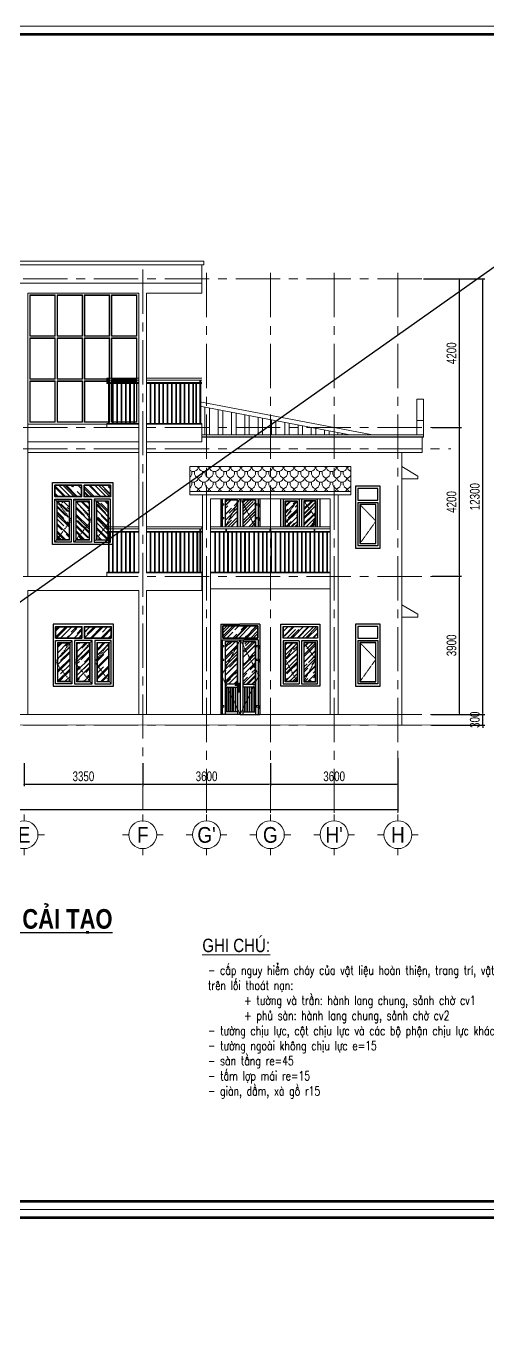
# Model space of a CAD drawing. Header units: millimetres. Extents: x -519517 to -431282, y -372679 to 113618.
# Drawn here: x -465636 to -452618, y -102944 to -65823 of the extents above; entities that cross this region are included whole.
import ezdxf
from ezdxf.enums import TextEntityAlignment as Align
from ezdxf.xclip import XClip

# ---------------------------------------------------------------- set-up
doc = ezdxf.new("R2010")
doc.units = ezdxf.units.MM
doc.header["$LTSCALE"] = 5
doc.header["$XCLIPFRAME"] = 0
for name, pattern in [('CENTER', [2, 1.25, -0.25, 0.25, -0.25]), ('CENTER2', [28.575, 19.05, -3.175, 3.175, -3.175]), ('DASHED2', [0.375, 0.25, -0.125]), ('HIDDEN', [0.375, 0.25, -0.125]), ('HO-01', [60, 10, -10, 0, -10, 10, -10, 0, -10])]:
    doc.linetypes.add(name, pattern=pattern)
doc.layers.get('0').update_dxf_attribs({"linetype": 'CENTER2'})
for name, color, linetype, lineweight in [('2', 2, 'Continuous', 20), ('21', 7, 'Continuous', 25), ('BICO-250-HATCH', 250, 'Continuous', 9), ('BICO-8-THAY2', 8, 'Continuous', 20), ('BICO-9-NÉT CỬA', 9, 'Continuous', 25), ('Bản lề cửa', 1, 'Continuous', 9), ('DIM', 156, 'Continuous', 13), ('HATCH', 250, 'Continuous', 9), ('hatch1 @ 1', 136, 'Continuous', 9), ('Khungten_LCDI', 7, 'Continuous', 25), ('KMG MANH', 8, 'Continuous', 13), ('LC Dim', 8, 'Continuous', 18), ('LC ISO', 153, 'Continuous', 13), ('LC Net manh', 9, 'Continuous', 5), ('LC Net thay', 7, 'Continuous', 25), ('LC Text1', 3, 'Continuous', 20), ('LC Text2', 7, 'Continuous', 25), ('manh1', 67, 'Continuous', 13), ('manh2', 155, 'Continuous', 9), ('NOITHAT', 125, 'Continuous', 13), ('thay1', 63, 'Continuous', 18), ('truc', 76, 'CENTER', 9), ('v-TEXT', 7, 'Continuous', 18), ('ĐT-250-HATCH', 250, 'Continuous', 9)]:
    doc.layers.add(name, color=color, linetype=linetype, lineweight=lineweight)
doc.layers.add('KCS_Plotter', color=11, linetype='Continuous', plot=False)
doc.layers.add('NTHAT', color=8, linetype='Continuous')
doc.layers.add('Vat lieu 2', color=48, linetype='Continuous')
doc.styles.add('HOATBIF', font='hoatbif.shx', dxfattribs={"width": 0.75})
doc.styles.add('Khungten', font='VHAVAN.TTF', dxfattribs={"width": 0.9, "height": 5000})
doc.styles.add('LC 1', font='VHAVANB.TTF')
doc.styles.add('LC 3', font='vnsimli.shx', dxfattribs={"width": 0.75})
doc.styles.add('LC3', font='VHARIALB.TTF', dxfattribs={"width": 0.8})
doc.styles.add('T2', font='VHARIAL.TTF', dxfattribs={"width": 0.8})
doc.styles.add('Title', font='VHBLACK.TTF')
doc.dimstyles.new('Copy of 1-110', dxfattribs={"dimscale": 110, "dimtxt": 2.5, "dimasz": 0.35, "dimexe": 0.5, "dimexo": 0, "dimgap": 0.8, "dimtad": 1, "dimdec": 0, "dimzin": 0, "dimdsep": 46, "dimtxsty": 'HOATBIF', "dimblk1": 'DOT', "dimblk2": 'DOT', "dimsah": 1, "dimcen": -1, "dimdle": 1, "dimclrd": 256, "dimclre": 256, "dimclrt": 4, "dimadec": 3, "dimazin": 2, "dimtfac": 0.333333, "dimtdec": 0, "dimtix": 1, "dimtmove": 2, "dimatfit": 3, "dimldrblk": 'DOT', "dimfxl": 1, "dimtvp": 0.833333, "dimtolj": 1, "dimtzin": 0, "dimarcsym": 0})

# ---------------------------------------------------------------- blocks, each defined once
blk = doc.blocks.new('lcdi fix')
at = {"layer": 'Defpoints', "lineweight": 0}
blk.add_lwpolyline([(-1200, -14850), (-1200, 14850), (40800, 14850), (40800, -14850)], close=True, dxfattribs=at)
at = {"layer": 'Khungten_LCDI', "color": 5, "lineweight": 60}
blk.add_lwpolyline([(0, -14650), (0, 14650), (40600, 14650), (40600, -14650)], close=True, dxfattribs=at)
at = {"color": 7, "style": 'Khungten', "width": 0.8}
for tag, p in [('REVISION', (39499, -10746)), ('NGAYHT', (39546, -11609))]:
    blk.add_attdef(tag, text='', height=200, dxfattribs=at).set_placement(p, align=Align.CENTER)
at = {"layer": 'LC Text1', "style": 'Title', "width": 3.882085}
for tag, p, p2 in [('TENBANVE1', (36913, -8886), (40339, -8886)), ('TENBANVE2', (36913, -9562), (40339, -9562))]:
    blk.add_attdef(tag, text='', height=250, dxfattribs=at).set_placement(p, p2, align=Align.FIT)
at = {"layer": 'LC Text1', "style": 'Title', "width": 0.7}
blk.add_attdef('SOBANVE', text='', height=250, dxfattribs=at).set_placement((39562, -13896), align=Align.CENTER)
blk = doc.blocks.new('TIEUDE1')
at = {"layer": 'LC Text2', "color": 7, "style": 'LC 1'}
blk.add_attdef('TIªU§Ò', text='', height=5, dxfattribs=at).set_placement((0, 0), align=Align.BOTTOM_CENTER)
blk.add_attdef('TL', text='', height=3, dxfattribs=at).set_placement((0, -2), align=Align.TOP_CENTER)
blk = doc.blocks.new('DOT')
at = {"color": 0, "linetype": 'ByBlock'}
blk.add_line((-0.5, 0), (-1, 0), dxfattribs=at)
at = {"color": 0, "linetype": 'ByBlock', "const_width": 0.5}
blk.add_lwpolyline([(-0.25, 0, 1), (0.25, 0, 1)], format="xyb", close=True, dxfattribs=at)
blk = doc.blocks.new('*D636')
at = {"layer": 'Defpoints', "color": 0, "transparency": 16777216}
for p in [(-465700, -86629), (-462350, -86629), (-462350, -87231)]:
    blk.add_point(p, dxfattribs=at)
at = {"layer": 'LC Dim', "lineweight": -2, "transparency": 16777216}
for p, q in [((-465700, -86629), (-465700, -87286)), ((-462350, -86629), (-462350, -87286)), ((-465662, -87231), (-462389, -87231))]:
    blk.add_line(p, q, dxfattribs=at)
at = {"layer": 'LC Dim', "lineweight": -2, "transparency": 16777216, "xscale": 38.5, "yscale": 38.5, "zscale": 38.5, "rotation": 180}
blk.add_blockref('DOT', (-465700, -87231), dxfattribs=at)
at = {"layer": 'LC Dim', "lineweight": -2, "transparency": 16777216, "xscale": 38.5, "yscale": 38.5, "zscale": 38.5}
blk.add_blockref('DOT', (-462350, -87231), dxfattribs=at)
at = {"layer": 'LC Dim', "color": 4, "transparency": 16777216, "insert": (-464025, -87006), "char_height": 275, "attachment_point": 5, "style": 'HOATBIF'}
blk.add_mtext('\\A1;3350', dxfattribs=at)
blk = doc.blocks.new('_Dot')
at = {"color": 0, "linetype": 'ByBlock', "lineweight": -2}
blk.add_line((-0.5, 0), (-1, 0), dxfattribs=at)
at = {"color": 0, "linetype": 'ByBlock', "const_width": 0.5}
blk.add_lwpolyline([(-0.25, 0, 1), (0.25, 0, 1)], format="xyb", close=True, dxfattribs=at)
blk = doc.blocks.new('*D637')
at = {"layer": 'Defpoints', "color": 0, "transparency": 16777216}
for p in [(-462350, -86629), (-458750, -86629), (-458750, -87231)]:
    blk.add_point(p, dxfattribs=at)
at = {"layer": 'LC Dim', "lineweight": -2, "transparency": 16777216}
for p, q in [((-462350, -86629), (-462350, -87286)), ((-458750, -86629), (-458750, -87286)), ((-462312, -87231), (-458789, -87231))]:
    blk.add_line(p, q, dxfattribs=at)
at = {"layer": 'LC Dim', "lineweight": -2, "transparency": 16777216, "xscale": 38.5, "yscale": 38.5, "zscale": 38.5, "rotation": 180}
blk.add_blockref('DOT', (-462350, -87231), dxfattribs=at)
at = {"layer": 'LC Dim', "lineweight": -2, "transparency": 16777216, "xscale": 38.5, "yscale": 38.5, "zscale": 38.5}
blk.add_blockref('DOT', (-458750, -87231), dxfattribs=at)
at = {"layer": 'LC Dim', "color": 4, "transparency": 16777216, "insert": (-460550, -87006), "char_height": 275, "attachment_point": 5, "style": 'HOATBIF'}
blk.add_mtext('\\A1;3600', dxfattribs=at)
blk = doc.blocks.new('*D638')
at = {"layer": 'Defpoints', "color": 0, "transparency": 16777216}
for p in [(-458750, -86629), (-455150, -86629), (-455150, -87231)]:
    blk.add_point(p, dxfattribs=at)
at = {"layer": 'LC Dim', "lineweight": -2, "transparency": 16777216}
for p, q in [((-458750, -86629), (-458750, -87286)), ((-455150, -86629), (-455150, -87286)), ((-458712, -87231), (-455189, -87231))]:
    blk.add_line(p, q, dxfattribs=at)
at = {"layer": 'LC Dim', "lineweight": -2, "transparency": 16777216, "xscale": 38.5, "yscale": 38.5, "zscale": 38.5, "rotation": 180}
blk.add_blockref('DOT', (-458750, -87231), dxfattribs=at)
at = {"layer": 'LC Dim', "lineweight": -2, "transparency": 16777216, "xscale": 38.5, "yscale": 38.5, "zscale": 38.5}
blk.add_blockref('DOT', (-455150, -87231), dxfattribs=at)
at = {"layer": 'LC Dim', "color": 4, "transparency": 16777216, "insert": (-456950, -87006), "char_height": 275, "attachment_point": 5, "style": 'HOATBIF'}
blk.add_mtext('\\A1;3600', dxfattribs=at)
blk = doc.blocks.new('*D639')
at = {"layer": 'Defpoints', "color": 0, "transparency": 16777216}
for p in [(-479500, -86493), (-455150, -86493), (-455150, -87943)]:
    blk.add_point(p, dxfattribs=at)
at = {"layer": 'LC Dim', "lineweight": -2, "transparency": 16777216}
for p, q in [((-479500, -86493), (-479500, -87998)), ((-455150, -86493), (-455150, -87998)), ((-479462, -87943), (-455189, -87943))]:
    blk.add_line(p, q, dxfattribs=at)
at = {"layer": 'LC Dim', "lineweight": -2, "transparency": 16777216, "xscale": 38.5, "yscale": 38.5, "zscale": 38.5, "rotation": 180}
blk.add_blockref('DOT', (-479500, -87943), dxfattribs=at)
at = {"layer": 'LC Dim', "lineweight": -2, "transparency": 16777216, "xscale": 38.5, "yscale": 38.5, "zscale": 38.5}
blk.add_blockref('DOT', (-455150, -87943), dxfattribs=at)
at = {"layer": 'LC Dim', "color": 4, "transparency": 16777216, "insert": (-467325, -87718), "char_height": 275, "attachment_point": 5, "style": 'HOATBIF'}
blk.add_mtext('\\A1;24350', dxfattribs=at)
blk = doc.blocks.new('cusoooo1')
at = {"layer": 'BICO-250-HATCH'}
h = blk.add_hatch(dxfattribs=at)
h.set_pattern_fill('AR-RROOF', color=256, scale=7, angle=45, style=0)
h.set_pattern_definition([(45, (288490.56, 96880.12), (150.8683, 402.315474), [2667, -355.6, 889, -177.8]), (45, (288594.91, 97110.2), (-292.93595, 41.48878), [533.4, -58.674, 1066.8, -133.35]), (45, (288446.56, 97049.85), (569.527843, 737.997448), [1422.4, -248.92, 711.2, -177.8])])
h.paths.add_polyline_path([(746940, -49275), (746196, -49275), (746196, -49592), (746940, -49592)])
h.paths.add_polyline_path([(747013, -49275), (747013, -49592), (747764, -49592), (747764, -49275)])
h.paths.add_polyline_path([(746261, -50816), (746594, -50816), (746594, -49729), (746261, -49729)])
h.paths.add_polyline_path([(746799, -50813), (747161, -50813), (747161, -49730), (746799, -49730)])
h.paths.add_polyline_path([(747366, -50816), (747699, -50816), (747699, -49729), (747366, -49729)])
at = {"layer": '21', "ltscale": 0.5}
blk.add_line((747764, -49592), (747764, -49275), dxfattribs=at)
at = {"layer": 'BICO-9-NÉT CỬA', "ltscale": 0.5}
for p, q in [((747222, -49664), (746732, -49664)), ((747228, -49664), (747208, -49664)), ((747228, -50882), (747228, -49664)), ((747228, -50882), (747228, -49664))]:
    blk.add_line(p, q, dxfattribs=at)
for points in [[(747830, -49198), (746130, -49198), (746130, -50948), (747830, -50948), (747830, -49198)], [(746940, -49275), (746196, -49275), (746196, -49592), (746940, -49592)], [(747013, -49275), (747764, -49275), (747764, -49592), (747013, -49592)], [(747161, -49730), (746799, -49730), (746799, -50813), (747161, -50813)]]:
    blk.add_lwpolyline(points, close=True, dxfattribs=at)
for points in [[(746196, -49592), (746196, -49275), (746940, -49275), (746940, -49592), (746196, -49592)], [(747764, -49592), (747764, -49275), (747013, -49275), (747013, -49592), (747764, -49592)], [(746732, -49664), (746732, -50882), (747222, -50882)], [(747222, -50882), (747228, -50882), (747228, -49664)]]:
    blk.add_lwpolyline(points, dxfattribs=at)
at = {"layer": 'BICO-9-NÉT CỬA'}
for points in [[(746196, -49664), (746659, -49664), (746659, -50882), (746196, -50882)], [(746261, -49729), (746594, -49729), (746594, -50816), (746261, -50816)], [(747764, -49664), (747301, -49664), (747301, -50882), (747764, -50882)], [(747699, -49729), (747366, -49729), (747366, -50816), (747699, -50816)]]:
    blk.add_lwpolyline(points, close=True, dxfattribs=at)
at = {"layer": 'manh2'}
for points in [[(746946, -49269), (746190, -49269), (746190, -49598), (746946, -49598)], [(747007, -49269), (747770, -49269), (747770, -49598), (747007, -49598)], [(746251, -49719), (746604, -49719), (746604, -50826), (746251, -50826)], [(747173, -49718), (746787, -49718), (746787, -50825), (747173, -50825)], [(747709, -49719), (747356, -49719), (747356, -50826), (747709, -50826)]]:
    blk.add_lwpolyline(points, close=True, dxfattribs=at)
at = {"layer": 'NOITHAT', "linetype": 'DASHED2', "ltscale": 30}
for points in [[(746659, -49664), (746196, -50263), (746659, -50882)], [(747216, -49664), (746732, -50263), (747216, -50882)], [(747764, -49664), (747301, -50263), (747764, -50882)]]:
    blk.add_lwpolyline(points, dxfattribs=at)
blk = doc.blocks.new('cuasssooooo1')
at = {"layer": 'HATCH'}
h = blk.add_hatch(dxfattribs=at)
h.set_pattern_fill('AR-RROOF', color=256, scale=6, angle=45, style=0)
h.set_pattern_definition([(45, (-385333.64, 441067.34), (129.315688, 344.841835), [2286, -304.8, 762, -152.4]), (45, (-385244.2, 441264.54), (-251.08796, 35.561814), [457.2, -50.292, 914.4, -114.3]), (45, (-385371.36, 441212.82), (488.166723, 632.569241), [1219.2, -213.36, 609.6, -152.4])])
h.paths.add_polyline_path([(748597, -38078), (748597, -38403), (749556, -38403), (749556, -38078)])
h.paths.add_polyline_path([(748652, -38991), (748980, -38535), (748980, -38533), (748652, -38533)])
h.paths.add_polyline_path([(748652, -38991), (748652, -39007), (748980, -39625), (748980, -38535)])
h.paths.add_polyline_path([(748652, -39630), (748980, -39630), (748980, -39625), (748652, -39007)])
h.paths.add_polyline_path([(749501, -39007), (749501, -38991), (749174, -38533), (749174, -38533), (749174, -39628)])
h.paths.add_polyline_path([(749501, -39007), (749174, -39628), (749174, -39630), (749501, -39630)])
h.paths.add_polyline_path([(749501, -38533), (749174, -38533), (749501, -38991)], flags=17)
at = {"layer": 'BICO-250-HATCH', "linetype": 'HIDDEN', "ltscale": 3}
for p, q in [((748985, -38528), (748647, -38998)), ((749170, -38528), (749506, -38998)), ((748647, -38998), (748985, -39635)), ((749506, -38998), (749170, -39635))]:
    blk.add_line(p, q, dxfattribs=at)
at = {"layer": 'BICO-9-NÉT CỬA'}
for p, q in [((749043, -38474), (749043, -39691)), ((749110, -38474), (749110, -39691))]:
    blk.add_line(p, q, dxfattribs=at)
for points in [[(748527, -38007), (749627, -38007), (749627, -39758), (748527, -39758)], [(748592, -38073), (749561, -38073), (749561, -38408), (748592, -38408)], [(748985, -38528), (748985, -39635), (748647, -39635), (748647, -38528)], [(749169, -38528), (749169, -39635), (749506, -39635), (749506, -38528)]]:
    blk.add_lwpolyline(points, close=True, dxfattribs=at)
for points in [[(749043, -38474), (748593, -38474), (748593, -39691), (749043, -39691)], [(749110, -39691), (749561, -39691), (749561, -38474), (749110, -38474)]]:
    blk.add_lwpolyline(points, dxfattribs=at)
at = {"layer": 'Vat lieu 2', "ltscale": 5}
for points in [[(748597, -38078), (749556, -38078), (749556, -38403), (748597, -38403)], [(748980, -38533), (748980, -39630), (748652, -39630), (748652, -38533)], [(749174, -38533), (749174, -39630), (749501, -39630), (749501, -38533)]]:
    blk.add_lwpolyline(points, close=True, dxfattribs=at)
blk = doc.blocks.new('bản lề cửa đi XingFa chiếu đứng')
at = {"layer": 'Bản lề cửa', "color": 0}
for p, q in [((-47, 63), (-27, 63)), ((-47, 63), (-47, 23)), ((-47, 23), (-27, 23)), ((-47, -20), (-47, 20)), ((-47, 20), (-27, 20)), ((-45, 65), (-45, 63)), ((-45, 20), (-45, 23)), ((-45, 20), (-29, 20)), ((-43, 67), (-31, 67)), ((-29, 65), (-29, 63)), ((-29, 20), (-29, 23)), ((-27, 63), (-27, 23)), ((-27, -20), (-27, 20)), ((-47, -20), (-27, -20)), ((-45, -22), (-45, -20)), ((-43, -24), (-31, -24)), ((-29, -22), (-29, -20))]:
    blk.add_line(p, q, dxfattribs=at)
for points in [[(-93, 23), (-47, 23), (-47, 63), (-93, 63)], [(-27, -20), (-12, -20), (-12, 20), (-27, 20)]]:
    blk.add_lwpolyline(points, close=True, dxfattribs=at)
for centre, start, end in [((-43, 65), 90, 180), ((-31, 65), 0, 90), ((-43, -22), 180, 270), ((-31, -22), 270, 0)]:
    blk.add_arc(centre, 2, start, end, dxfattribs=at)
blk = doc.blocks.new('KHOAD1')
at = {"linetype": 'HO-01'}
blk.add_line((30, 0), (-35, 0), dxfattribs=at)
for points in [[(3, 13), (9, 5, -1.309276), (-10, 0, 0.002546), (-10, 6, 0.582818), (-19, 15, -0.101796), (-55, 14, -0.023071), (-114, 26, -0.858111), (-113, 32, 0.088815), (-37, 25, 0.077253), (-22, 28, -0.174153), (-7, 29, -0.264121), (0, 21, 0.081743), (7, 3)], [(20, 15), (20, 63, 0.414214), (3, 80, 0.113888), (-10, 77, -0.128806), (-20, 75)], [(-20, 75), (-20, 29, 0.414214)], [(-20, 15), (-20, -143, 0.414214), (-3, -160, 0.113888), (10, -157, -0.128806), (20, -155), (20, 15, 0.414214)], [(5, -95), (5, -75, 1), (-5, -75), (-5, -95, 1), (5, -95, -1)]]:
    blk.add_lwpolyline(points, format="xyb")
blk.add_lwpolyline([(0, -175), (0, 95)], dxfattribs=at)
blk.add_arc((0, 0), 11.2, 148.5757, 63.4804)
blk = doc.blocks.new('cuadddd1')
at = {"layer": 'BICO-250-HATCH'}
h = blk.add_hatch(dxfattribs=at)
h.set_pattern_fill('AR-RROOF', color=256, scale=7, angle=45, style=0)
h.set_pattern_definition([(45, (222828.16, 222792.84), (150.868303, 402.315474), [2667, -355.6, 889, -177.8]), (45, (222932.51, 223022.91), (-292.93595, 41.48878), [533.4, -58.674, 1066.8, -133.35]), (45, (222784.16, 222962.57), (569.527843, 737.997448), [1422.4, -248.92, 711.2, -177.8])])
h.paths.add_polyline_path([(749712, -49700), (749712, -50045), (750690, -50045), (750690, -49700)])
h.paths.add_polyline_path([(749778, -50150), (749778, -50909), (750119, -50249), (750119, -50150)])
h.paths.add_polyline_path([(749778, -51345), (750119, -51345), (750119, -50249), (749778, -50909)])
h.paths.add_polyline_path([(750283, -51345), (750624, -51345), (750624, -50909), (750283, -50249)])
h.paths.add_polyline_path([(750624, -50909), (750624, -50150), (750283, -50150), (750283, -50249)])
at = {"layer": 'BICO-250-HATCH', "ltscale": 0.1}
h = blk.add_hatch(dxfattribs=at)
h.set_pattern_fill('ANSI32', color=256, scale=7, angle=45, style=0)
h.set_pattern_definition([(90, (54650.064, 360662), (-66.675, 7e-15), []), (90, (54672.29, 360684.226), (-66.675, 7e-15), [])])
h.paths.add_polyline_path([(749831, -51427), (749773, -51427), (749773, -52123), (750124, -52123), (750124, -52039)])
h.paths.add_polyline_path([(750124, -52039), (750124, -51427), (749831, -51427)], flags=17)
h.paths.add_polyline_path([(750571, -51427), (750278, -51427), (750278, -52039)], flags=17)
h.paths.add_polyline_path([(750629, -51427), (750571, -51427), (750278, -52039), (750278, -52123), (750629, -52123)])
at = {"layer": 'BICO-250-HATCH', "linetype": 'HIDDEN', "ltscale": 5}
for q in [(749676, -51103), (750726, -51103)]:
    blk.add_line((750201, -50090), q, dxfattribs=at)
at = {"layer": 'BICO-250-HATCH', "linetype": 'HIDDEN', "ltscale": 3}
blk.add_line((749676, -51103), (750201, -52200), dxfattribs=at)
at = {"layer": 'BICO-250-HATCH'}
for points in [[(749778, -50150), (750119, -50150), (750119, -51345), (749778, -51345)], [(750624, -50150), (750283, -50150), (750283, -51345), (750624, -51345)]]:
    blk.add_lwpolyline(points, close=True, dxfattribs=at)
at = {"layer": 'BICO-9-NÉT CỬA'}
for p, q in [((749651, -49650), (749651, -52200)), ((749651, -49650), (750189, -49650)), ((750751, -49650), (750189, -49650)), ((750695, -49695), (750695, -50050)), ((750751, -49650), (750751, -52200)), ((750751, -49670), (750751, -50045)), ((749696, -50090), (749696, -52200)), ((749696, -50090), (750301, -50090)), ((749696, -50090), (750301, -50090)), ((750201, -50090), (750201, -52200)), ((750201, -50090), (750201, -52200)), ((750201, -50090), (750201, -52200)), ((750201, -50090), (750201, -52200)), ((750201, -50090), (750201, -52200)), ((750201, -50090), (750201, -52200)), ((750706, -50090), (750301, -50090)), ((750706, -50090), (750301, -50090)), ((750706, -50090), (750706, -52200)), ((750751, -50090), (750751, -52200)), ((749773, -50140), (749773, -52200)), ((749773, -50140), (750124, -50140)), ((749773, -50140), (750024, -50140)), ((750124, -50140), (750124, -52200)), ((750124, -50140), (750124, -52200)), ((750278, -50140), (750278, -52200)), ((750629, -50140), (750278, -50140)), ((750278, -50140), (750278, -52200)), ((750629, -50140), (750629, -52200)), ((750124, -51350), (749773, -51350)), ((749773, -51427), (750124, -51427)), ((750278, -51350), (750629, -51350)), ((750629, -51427), (750278, -51427)), ((750201, -52200), (749651, -52200)), ((750124, -52123), (749773, -52123)), ((750201, -52200), (750751, -52200)), ((750278, -52123), (750629, -52123))]:
    blk.add_line(p, q, dxfattribs=at)
blk.add_lwpolyline([(750695, -49695), (749707, -49695), (749707, -50050), (750695, -50050)], dxfattribs=at)
blk.add_lwpolyline([(750695, -49695), (750695, -50050), (749707, -50050), (749707, -49695)], close=True, dxfattribs=at)
at = {"layer": 'HATCH'}
blk.add_line((750726, -51103), (750201, -52200), dxfattribs=at)
at = {"layer": 'Vat lieu 2', "ltscale": 5}
blk.add_lwpolyline([(750690, -49700), (750690, -50045), (749712, -50045), (749712, -49700)], close=True, dxfattribs=at)
at = {"layer": 'Bản lề cửa', "xscale": -1}
for p in [(749646, -50315), (749646, -50703), (749646, -52014)]:
    blk.add_blockref('bản lề cửa đi XingFa chiếu đứng', p, dxfattribs=at)
at = {"layer": 'Bản lề cửa'}
for p in [(750756, -50315), (750756, -50703), (750756, -52014)]:
    blk.add_blockref('bản lề cửa đi XingFa chiếu đứng', p, dxfattribs=at)
at = {"layer": 'NTHAT'}
blk.add_blockref('KHOAD1', (750171, -51403), dxfattribs=at)
blk = doc.blocks.new('*D645')
at = {"layer": 'Defpoints', "color": 0, "transparency": 16777216}
for p in [(-454201, -85257), (-452755, -85257), (-454201, -85557)]:
    blk.add_point(p, dxfattribs=at)
at = {"layer": 'LC Dim', "lineweight": -2, "transparency": 16777216}
for p, q in [((-454201, -85257), (-452700, -85257)), ((-452755, -85219), (-452755, -85180)), ((-452755, -85557), (-452755, -85257)), ((-454201, -85557), (-452700, -85557)), ((-452755, -85596), (-452755, -85634))]:
    blk.add_line(p, q, dxfattribs=at)
at = {"layer": 'LC Dim', "lineweight": -2, "transparency": 16777216, "xscale": 38.5, "yscale": 38.5, "zscale": 38.5}
for p, rotation in [((-452755, -85257), 270), ((-452755, -85557), 90)]:
    blk.add_blockref('DOT', p, dxfattribs=dict(at, rotation=rotation))
at = {"layer": 'LC Dim', "color": 4, "transparency": 16777216, "insert": (-452980, -85407), "char_height": 275, "attachment_point": 5, "rotation": 90, "style": 'HOATBIF'}
blk.add_mtext('\\A1;300', dxfattribs=at)
blk = doc.blocks.new('*D646')
at = {"layer": 'Defpoints', "color": 0, "transparency": 16777216}
for p in [(-454185, -81357), (-453412, -81357), (-454201, -85257)]:
    blk.add_point(p, dxfattribs=at)
at = {"layer": 'LC Dim', "lineweight": -2, "transparency": 16777216}
for p, q in [((-454185, -81357), (-453357, -81357)), ((-453412, -85219), (-453412, -81396)), ((-454201, -85257), (-453357, -85257))]:
    blk.add_line(p, q, dxfattribs=at)
at = {"layer": 'LC Dim', "lineweight": -2, "transparency": 16777216, "xscale": 38.5, "yscale": 38.5, "zscale": 38.5}
for p, rotation in [((-453412, -81357), 90), ((-453412, -85257), 270)]:
    blk.add_blockref('DOT', p, dxfattribs=dict(at, rotation=rotation))
at = {"layer": 'LC Dim', "color": 4, "transparency": 16777216, "insert": (-453638, -83307), "char_height": 275, "attachment_point": 5, "rotation": 90, "style": 'HOATBIF'}
blk.add_mtext('\\A1;3900', dxfattribs=at)
blk = doc.blocks.new('*D647')
at = {"layer": 'Defpoints', "color": 0, "transparency": 16777216}
for p in [(-454185, -77157), (-453412, -77157), (-454185, -81357)]:
    blk.add_point(p, dxfattribs=at)
at = {"layer": 'LC Dim', "lineweight": -2, "transparency": 16777216}
for p, q in [((-454185, -77157), (-453357, -77157)), ((-453412, -81319), (-453412, -77196)), ((-454185, -81357), (-453357, -81357))]:
    blk.add_line(p, q, dxfattribs=at)
at = {"layer": 'LC Dim', "lineweight": -2, "transparency": 16777216, "xscale": 38.5, "yscale": 38.5, "zscale": 38.5}
for p, rotation in [((-453412, -77157), 90), ((-453412, -81357), 270)]:
    blk.add_blockref('DOT', p, dxfattribs=dict(at, rotation=rotation))
at = {"layer": 'LC Dim', "color": 4, "transparency": 16777216, "insert": (-453638, -79257), "char_height": 275, "attachment_point": 5, "rotation": 90, "style": 'HOATBIF'}
blk.add_mtext('\\A1;4200', dxfattribs=at)
blk = doc.blocks.new('*D648')
at = {"layer": 'Defpoints', "color": 0, "transparency": 16777216}
for p in [(-454431, -72957), (-453412, -72957), (-454185, -77157)]:
    blk.add_point(p, dxfattribs=at)
at = {"layer": 'LC Dim', "lineweight": -2, "transparency": 16777216}
for p, q in [((-454431, -72957), (-453357, -72957)), ((-453412, -77119), (-453412, -72996)), ((-454185, -77157), (-453357, -77157))]:
    blk.add_line(p, q, dxfattribs=at)
at = {"layer": 'LC Dim', "lineweight": -2, "transparency": 16777216, "xscale": 38.5, "yscale": 38.5, "zscale": 38.5}
for p, rotation in [((-453412, -72957), 90), ((-453412, -77157), 270)]:
    blk.add_blockref('DOT', p, dxfattribs=dict(at, rotation=rotation))
at = {"layer": 'LC Dim', "color": 4, "transparency": 16777216, "insert": (-453638, -75057), "char_height": 275, "attachment_point": 5, "rotation": 90, "style": 'HOATBIF'}
blk.add_mtext('\\A1;4200', dxfattribs=at)
blk = doc.blocks.new('*D649')
at = {"layer": 'Defpoints', "color": 0, "transparency": 16777216}
for p in [(-454170, -72957), (-452755, -72957), (-454185, -85257)]:
    blk.add_point(p, dxfattribs=at)
at = {"layer": 'LC Dim', "lineweight": -2, "transparency": 16777216}
for p, q in [((-454170, -72957), (-452700, -72957)), ((-452755, -85219), (-452755, -72996)), ((-454185, -85257), (-452700, -85257))]:
    blk.add_line(p, q, dxfattribs=at)
at = {"layer": 'LC Dim', "lineweight": -2, "transparency": 16777216, "xscale": 38.5, "yscale": 38.5, "zscale": 38.5}
for p, rotation in [((-452755, -72957), 90), ((-452755, -85257), 270)]:
    blk.add_blockref('DOT', p, dxfattribs=dict(at, rotation=rotation))
at = {"layer": 'LC Dim', "color": 4, "transparency": 16777216, "insert": (-452980, -79107), "char_height": 275, "attachment_point": 5, "rotation": 90, "style": 'HOATBIF'}
blk.add_mtext('\\A1;12300', dxfattribs=at)
blk = doc.blocks.new('TTRUC')
at = {"layer": 'LC ISO'}
for p, q in [((0, 6.95), (0, 10.13)), ((-6.95, 0), (-10.13, 0)), ((6.95, 0), (10.13, 0)), ((0, -6.95), (0, -10.13))]:
    blk.add_line(p, q, dxfattribs=at)
at = {"layer": 'LC Net manh'}
blk.add_circle((0, 0), 6.95, dxfattribs=at)
blk = doc.blocks.new('jsahdjkáhdjkshdjksahdjksa')
at = {"layer": 'manh1'}
for points in [[(-536563, -105200), (-535869, -105200), (-535869, -104060), (-536563, -104060)], [(-535795, -105200), (-535101, -105200), (-535101, -104060), (-535795, -104060)], [(-535027, -105200), (-534333, -105200), (-534333, -104060), (-535027, -104060)], [(-534259, -105200), (-533565, -105200), (-533565, -104060), (-534259, -104060)], [(-536563, -106414), (-535869, -106414), (-535869, -105274), (-536563, -105274)], [(-535795, -106414), (-535101, -106414), (-535101, -105274), (-535795, -105274)], [(-535027, -106414), (-534333, -106414), (-534333, -105274), (-535027, -105274)], [(-534259, -106414), (-533565, -106414), (-533565, -105274), (-534259, -105274)], [(-536563, -107628), (-535869, -107628), (-535869, -106488), (-536563, -106488)], [(-535795, -107628), (-535101, -107628), (-535101, -106488), (-535795, -106488)], [(-535027, -107628), (-534333, -107628), (-534333, -106488), (-535027, -106488)], [(-534259, -107628), (-533565, -107628), (-533565, -106488), (-534259, -106488)]]:
    blk.add_lwpolyline(points, close=True, dxfattribs=at)
at = {"layer": 'thay1'}
for points in [[(-536629, -107694), (-533499, -107694), (-533499, -103994), (-536629, -103994)], [(-536575, -105212), (-535857, -105212), (-535857, -104048), (-536575, -104048)], [(-535807, -105212), (-535089, -105212), (-535089, -104048), (-535807, -104048)], [(-535039, -105212), (-534321, -105212), (-534321, -104048), (-535039, -104048)], [(-534271, -105212), (-533553, -105212), (-533553, -104048), (-534271, -104048)], [(-536575, -106426), (-535857, -106426), (-535857, -105262), (-536575, -105262)], [(-535807, -106426), (-535089, -106426), (-535089, -105262), (-535807, -105262)], [(-535039, -106426), (-534321, -106426), (-534321, -105262), (-535039, -105262)], [(-534271, -106426), (-533553, -106426), (-533553, -105262), (-534271, -105262)], [(-536575, -107640), (-535857, -107640), (-535857, -106476), (-536575, -106476)], [(-535807, -107640), (-535089, -107640), (-535089, -106476), (-535807, -106476)], [(-535039, -107640), (-534321, -107640), (-534321, -106476), (-535039, -106476)], [(-534271, -107640), (-533553, -107640), (-533553, -106476), (-534271, -106476)]]:
    blk.add_lwpolyline(points, close=True, dxfattribs=at)
blk = doc.blocks.new('*U628')
at = {"layer": 'KMG MANH', "ltscale": 5}
for p, q in [((-10, 562.5), (-10, -562.5)), ((10, 562.5), (10, -562.5))]:
    blk.add_line(p, q, dxfattribs=at)
blk = doc.blocks.new('*U629')
at = {"layer": 'LC Dim', "color": 0, "linetype": 'ByBlock', "lineweight": -2, "transparency": 16777216}
for p in [(0, 0), (120, 0), (240, 0), (360, 0), (480, 0), (600, 0), (720, 0)]:
    blk.add_blockref('*U628', p, dxfattribs=at)
blk = doc.blocks.new('*U630')
at = {"layer": 'KMG MANH', "ltscale": 5}
for p, q in [((-10, 562.5), (-10, -562.5)), ((10, 562.5), (10, -562.5))]:
    blk.add_line(p, q, dxfattribs=at)
blk = doc.blocks.new('*U631')
at = {"layer": 'LC Dim', "color": 0, "linetype": 'ByBlock', "lineweight": -2, "transparency": 16777216}
for p in [(0, 0), (120, 0), (240, 0), (360, 0), (480, 0), (600, 0), (720, 0)]:
    blk.add_blockref('*U630', p, dxfattribs=at)

msp = doc.modelspace()

# ---------------------------------------------------------------- hatches: boundary and pattern name
at = {"layer": 'hatch1 @ 1'}
h = msp.add_hatch(dxfattribs=at)
h.set_pattern_fill('ANSI32', color=256, scale=1000, angle=45)
h.set_pattern_definition([(90, (-828469.47, 72545.48), (-375, 0), []), (90, (-828344.47, 72670.48), (-375, 0), [])])
h.paths.add_polyline_path([(-473970.5, -77357.3), (-473970.5, -77037.3), (-473935.5, -77037.3), (-473935.5, -76552.1), (-478142.5, -77357.3)])
h.paths.add_polyline_path([(-460835.5, -76533.1), (-460835.5, -77037.3), (-460680.5, -77037.3), (-460680.5, -77357.3), (-456508.5, -77357.3)])
at = {"layer": 'ĐT-250-HATCH'}
h = msp.add_hatch(dxfattribs=at)
h.set_pattern_fill('MISC02', color=256, scale=50, style=0, pattern_type=2)
h.set_pattern_definition([(26.56505, (-1204297.33, -44800), (6e-06, 299.99982), [63.167, -607.6535]), (26.56505, (-1204597.33, -44800), (6e-06, 299.99982), [63.167, -607.6535]), (63.43495, (-1204206.85, -44737.77), (-6e-06, 299.999824), [60.3815, -610.439]), (63.43495, (-1204506.85, -44737.77), (-6e-06, 299.999824), [60.3815, -610.439]), (45, (-1204540.84, -44771.75), (2e-14, 299.99995), [48.057, -376.207]), (135, (-1204716.37, -44771.75), (2e-14, 299.99995), [48.057, -376.207]), (0, (-1204659.88, -44800), (0, 300), [62.5425, -237.4575]), (116.56505, (-1204450.36, -44737.77), (6e-06, 299.999824), [60.3815, -610.439]), (116.56505, (-1204750.36, -44737.77), (6e-06, 299.999824), [60.3815, -610.439]), (153.43495, (-1204359.88, -44800), (-6e-06, 299.99982), [63.167, -607.6535]), (153.43495, (-1204659.88, -44800), (-6e-06, 299.99982), [63.167, -607.6535]), (270, (-1204591.1, -44500), (300, -6e-14), [68.771, -231.229]), (135, (-1204528.87, -44659.25), (2e-14, 299.99995), [48.057, -376.207]), (153.43495, (-1204179.85, -44683.76), (-6e-06, 299.99982), [54.81, -616.01]), (153.43495, (-1204479.85, -44683.76), (-6e-06, 299.99982), [54.81, -616.01]), (116.56505, (-1204262.86, -44625.27), (6e-06, 299.999824), [63.167, -607.6535]), (116.56505, (-1204562.86, -44625.27), (6e-06, 299.999824), [63.167, -607.6535]), (63.43495, (-1204394.35, -44625.27), (-6e-06, 299.999824), [63.167, -607.6535]), (63.43495, (-1204694.35, -44625.27), (-6e-06, 299.999824), [63.167, -607.6535]), (45, (-1204728.34, -44659.25), (2e-14, 299.99995), [48.057, -376.207]), (270, (-1204666.1, -44500), (300, -6e-14), [68.771, -231.229]), (26.56505, (-1204477.36, -44683.76), (6e-06, 299.99982), [54.81, -616.01]), (26.56505, (-1204777.36, -44683.76), (6e-06, 299.99982), [54.81, -616.01])])
h.paths.add_polyline_path([(-461025.5, -78957.3), (-458750.5, -78957.3), (-458750.5, -78257.3), (-461025.5, -78257.3)])
h.paths.add_polyline_path([(-458750.5, -78957.3), (-456475.5, -78957.3), (-456475.5, -78257.3), (-458750.5, -78257.3)])

# ---------------------------------------------------------------- linework, layer by layer
at = {"layer": '2'}
for p, q in [((-460680.5, -77357.3), (-454425.5, -77357.3)), ((-454465.5, -77427.3), (-454465.5, -77857.3)), ((-454425.5, -77357.3), (-454425.5, -77427.3)), ((-465590.5, -77857.3), (-462460.5, -77857.3)), ((-462240.5, -77857.3), (-454465.5, -77857.3)), ((-455040.5, -85557.3), (-455040.5, -77857.3)), ((-461025.5, -78257.3), (-461025.5, -79055.7)), ((-461025.5, -78257.3), (-456475.5, -78257.3)), ((-456475.5, -78257.3), (-456475.5, -79055.7)), ((-461025.5, -78957.3), (-456475.5, -78957.3)), ((-461025.5, -79055.7), (-456475.5, -79055.7)), ((-460660.5, -85257.3), (-460660.5, -79055.7)), ((-456840.5, -85257.3), (-456840.5, -79055.7)), ((-460440.5, -85257.3), (-460440.5, -79170.4)), ((-457060.5, -79170.4), (-460440.5, -79170.4)), ((-457060.5, -85257.3), (-457060.5, -79170.4)), ((-460440.5, -81707.3), (-457060.5, -81707.3)), ((-455040.5, -85257.3), (-466175.5, -85257.3))]:
    msp.add_line(p, q, dxfattribs=at)
at = {"layer": '2', "const_width": 15}
msp.add_lwpolyline([(-481090.9, -85557.3), (-453670.2, -85557.3)], dxfattribs=at)
at = {"layer": 'BICO-250-HATCH', "linetype": 'HIDDEN', "ltscale": 3}
for p, q in [((-456225.5, -79328.2), (-455771, -79797.6)), ((-455771, -79797.6), (-456225.5, -80434.6)), ((-456225.5, -83228.2), (-455771, -83697.6)), ((-455771, -83697.6), (-456225.5, -84334.6))]:
    msp.add_line(p, q, dxfattribs=at)
at = {"layer": 'BICO-8-THAY2'}
for p, q in [((-455867.1, -77357.3), (-460735.5, -76430)), ((-454615.5, -76357.3), (-454425.5, -76357.3)), ((-454615.5, -76957.3), (-454615.5, -76357.3)), ((-454425.5, -76957.3), (-454425.5, -76357.3)), ((-456508.5, -77357.3), (-460735.5, -76552.1)), ((-454615.5, -76957.3), (-454425.5, -76957.3)), ((-454615.5, -77357.3), (-454615.5, -76957.3)), ((-454425.5, -77357.3), (-454425.5, -76957.3))]:
    msp.add_line(p, q, dxfattribs=at)
at = {"layer": 'BICO-9-NÉT CỬA'}
for p, q in [((-454425.5, -77427.3), (-460680.5, -77427.3)), ((-456284, -79273.6), (-456284, -80491.2)), ((-456284, -83173.6), (-456284, -84391.2))]:
    msp.add_line(p, q, dxfattribs=at)
for points in [[(-455650.5, -78807.3), (-456350.9, -78807.3), (-456350.9, -80557.6), (-455650.5, -80557.6)], [(-455715.5, -78873.3), (-456284.9, -78873.3), (-456284.9, -79207.6), (-455715.5, -79207.6)], [(-456225.5, -79328.2), (-456225.5, -80434.6), (-455771, -80434.6), (-455771, -79328.2)], [(-455650.5, -82707.3), (-456350.9, -82707.3), (-456350.9, -84457.6), (-455650.5, -84457.6)], [(-455715.5, -82773.3), (-456284.9, -82773.3), (-456284.9, -83107.6), (-455715.5, -83107.6)], [(-456225.5, -83228.2), (-456225.5, -84334.6), (-455771, -84334.6), (-455771, -83228.2)]]:
    msp.add_lwpolyline(points, close=True, dxfattribs=at)
for points in [[(-456284, -79273.6), (-455716.5, -79273.6), (-455716.5, -80491.2), (-456284, -80491.2)], [(-456284, -83173.6), (-455716.5, -83173.6), (-455716.5, -84391.2), (-456284, -84391.2)]]:
    msp.add_lwpolyline(points, dxfattribs=at)
at = {"layer": 'DIM'}
for p, q in [((-454590.5, -78527.3), (-455040.5, -78257.3)), ((-455040.5, -78607.3), (-454590.5, -78607.3)), ((-454590.5, -78607.3), (-454590.5, -78527.3)), ((-454590.5, -82427.3), (-455040.5, -82157.3)), ((-455040.5, -82507.3), (-454590.5, -82507.3)), ((-454590.5, -82507.3), (-454590.5, -82427.3))]:
    msp.add_line(p, q, dxfattribs=at)
at = {"layer": 'KCS_Plotter'}
msp.add_line((-490081.8, -99235.9), (-442831.8, -65823.4), dxfattribs=at)
at = {"layer": 'KMG MANH'}
for p, q in [((-463360.5, -75757.3), (-462460.5, -75757.3)), ((-463360.5, -75817.3), (-462460.5, -75817.3)), ((-463360.5, -75887.3), (-462460.5, -75887.3)), ((-463360.5, -75912.3), (-462460.5, -75912.3)), ((-462960.5, -75817.3), (-462960.5, -75887.3)), ((-462940.5, -75817.3), (-462940.5, -75887.3)), ((-460680.5, -75757.3), (-462240.5, -75757.3)), ((-460680.5, -75817.3), (-462240.5, -75817.3)), ((-460680.5, -75887.3), (-462240.5, -75887.3)), ((-460680.5, -75912.3), (-462240.5, -75912.3)), ((-460735.5, -75817.3), (-460735.5, -75887.3)), ((-460715.5, -75817.3), (-460715.5, -75887.3)), ((-463360.5, -79957.3), (-462460.5, -79957.3)), ((-463360.5, -80017.3), (-462460.5, -80017.3)), ((-463360.5, -80087.3), (-462460.5, -80087.3)), ((-463360.5, -80112.3), (-462460.5, -80112.3)), ((-462960.5, -80017.3), (-462960.5, -80087.3)), ((-462940.5, -80017.3), (-462940.5, -80087.3)), ((-460680.5, -79957.3), (-462240.5, -79957.3)), ((-460680.5, -80017.3), (-462240.5, -80017.3)), ((-460680.5, -80087.3), (-462240.5, -80087.3)), ((-460680.5, -80112.3), (-462240.5, -80112.3)), ((-460735.5, -80017.3), (-460735.5, -80087.3)), ((-460715.5, -80017.3), (-460715.5, -80087.3)), ((-457060.5, -79957.3), (-460440.5, -79957.3)), ((-457060.5, -80017.3), (-460440.5, -80017.3)), ((-457060.5, -80087.3), (-460440.5, -80087.3)), ((-457060.5, -80112.3), (-460440.5, -80112.3)), ((-460005.5, -80017.3), (-460005.5, -80087.3)), ((-459985.5, -80017.3), (-459985.5, -80087.3)), ((-458760.5, -80017.3), (-458760.5, -80087.3)), ((-458740.5, -80017.3), (-458740.5, -80087.3)), ((-457515.5, -80017.3), (-457515.5, -80087.3)), ((-457495.5, -80017.3), (-457495.5, -80087.3))]:
    msp.add_line(p, q, dxfattribs=at)
at = {"layer": 'KMG MANH', "ltscale": 5}
for p, q in [((-462140.5, -75912.3), (-462140.5, -77037.3)), ((-462120.5, -75912.3), (-462120.5, -77037.3)), ((-462020.5, -75912.3), (-462020.5, -77037.3)), ((-462000.5, -75912.3), (-462000.5, -77037.3)), ((-461900.5, -75912.3), (-461900.5, -77037.3)), ((-461880.5, -75912.3), (-461880.5, -77037.3)), ((-461780.5, -75912.3), (-461780.5, -77037.3)), ((-461760.5, -75912.3), (-461760.5, -77037.3)), ((-461660.5, -75912.3), (-461660.5, -77037.3)), ((-461640.5, -75912.3), (-461640.5, -77037.3)), ((-461540.5, -75912.3), (-461540.5, -77037.3)), ((-461520.5, -75912.3), (-461520.5, -77037.3)), ((-461420.5, -75912.3), (-461420.5, -77037.3)), ((-461400.5, -75912.3), (-461400.5, -77037.3)), ((-461300.5, -75912.3), (-461300.5, -77037.3)), ((-461280.5, -75912.3), (-461280.5, -77037.3)), ((-461180.5, -75912.3), (-461180.5, -77037.3)), ((-461160.5, -75912.3), (-461160.5, -77037.3)), ((-461060.5, -75912.3), (-461060.5, -77037.3)), ((-461040.5, -75912.3), (-461040.5, -77037.3)), ((-460940.5, -75912.3), (-460940.5, -77037.3)), ((-460920.5, -75912.3), (-460920.5, -77037.3)), ((-460855.5, -75912.3), (-460855.5, -77037.3)), ((-460835.5, -75912.3), (-460835.5, -77037.3)), ((-460735.5, -75912.3), (-460735.5, -77037.3)), ((-460715.5, -75912.3), (-460715.5, -77037.3)), ((-462460.5, -77037.3), (-463360.5, -77037.3)), ((-462240.5, -77037.3), (-460680.5, -77037.3)), ((-460680.5, -77057.3), (-460680.5, -77037.3)), ((-462140.5, -80112.3), (-462140.5, -81237.3)), ((-462120.5, -80112.3), (-462120.5, -81237.3)), ((-462020.5, -80112.3), (-462020.5, -81237.3)), ((-462000.5, -80112.3), (-462000.5, -81237.3)), ((-461900.5, -80112.3), (-461900.5, -81237.3)), ((-461880.5, -80112.3), (-461880.5, -81237.3)), ((-461780.5, -80112.3), (-461780.5, -81237.3)), ((-461760.5, -80112.3), (-461760.5, -81237.3)), ((-461660.5, -80112.3), (-461660.5, -81237.3)), ((-461640.5, -80112.3), (-461640.5, -81237.3)), ((-461540.5, -80112.3), (-461540.5, -81237.3)), ((-461520.5, -80112.3), (-461520.5, -81237.3)), ((-461420.5, -80112.3), (-461420.5, -81237.3)), ((-461400.5, -80112.3), (-461400.5, -81237.3)), ((-461300.5, -80112.3), (-461300.5, -81237.3)), ((-461280.5, -80112.3), (-461280.5, -81237.3)), ((-461180.5, -80112.3), (-461180.5, -81237.3)), ((-461160.5, -80112.3), (-461160.5, -81237.3)), ((-461060.5, -80112.3), (-461060.5, -81237.3)), ((-461040.5, -80112.3), (-461040.5, -81237.3)), ((-460940.5, -80112.3), (-460940.5, -81237.3)), ((-460920.5, -80112.3), (-460920.5, -81237.3)), ((-460820.5, -80112.3), (-460820.5, -81237.3)), ((-460800.5, -80112.3), (-460800.5, -81237.3)), ((-460735.5, -80112.3), (-460735.5, -81237.3)), ((-460715.5, -80112.3), (-460715.5, -81237.3)), ((-460315.5, -80112.3), (-460315.5, -81237.3)), ((-460295.5, -80112.3), (-460295.5, -81237.3)), ((-460195.5, -80112.3), (-460195.5, -81237.3)), ((-460175.5, -80112.3), (-460175.5, -81237.3)), ((-460075.5, -80112.3), (-460075.5, -81237.3)), ((-460055.5, -80112.3), (-460055.5, -81237.3)), ((-459955.5, -80112.3), (-459955.5, -81237.3)), ((-459935.5, -80112.3), (-459935.5, -81237.3)), ((-459835.5, -80112.3), (-459835.5, -81237.3)), ((-459815.5, -80112.3), (-459815.5, -81237.3)), ((-459715.5, -80112.3), (-459715.5, -81237.3)), ((-459695.5, -80112.3), (-459695.5, -81237.3)), ((-459595.5, -80112.3), (-459595.5, -81237.3)), ((-459575.5, -80112.3), (-459575.5, -81237.3)), ((-459475.5, -80112.3), (-459475.5, -81237.3)), ((-459455.5, -80112.3), (-459455.5, -81237.3)), ((-459355.5, -80112.3), (-459355.5, -81237.3)), ((-459335.5, -80112.3), (-459335.5, -81237.3)), ((-459215.5, -80112.3), (-459215.5, -81237.3)), ((-459195.5, -80112.3), (-459195.5, -81237.3)), ((-459095.5, -80112.3), (-459095.5, -81237.3)), ((-459075.5, -80112.3), (-459075.5, -81237.3)), ((-458975.5, -80112.3), (-458975.5, -81237.3)), ((-458955.5, -80112.3), (-458955.5, -81237.3)), ((-458855.5, -80112.3), (-458855.5, -81237.3)), ((-458835.5, -80112.3), (-458835.5, -81237.3)), ((-458735.5, -80112.3), (-458735.5, -81237.3)), ((-458715.5, -80112.3), (-458715.5, -81237.3)), ((-458615.5, -80112.3), (-458615.5, -81237.3)), ((-458595.5, -80112.3), (-458595.5, -81237.3)), ((-458475.5, -80112.3), (-458475.5, -81237.3)), ((-458455.5, -80112.3), (-458455.5, -81237.3)), ((-458355.5, -80112.3), (-458355.5, -81237.3)), ((-458335.5, -80112.3), (-458335.5, -81237.3)), ((-458235.5, -80112.3), (-458235.5, -81237.3)), ((-458215.5, -80112.3), (-458215.5, -81237.3)), ((-458115.5, -80112.3), (-458115.5, -81237.3)), ((-458095.5, -80112.3), (-458095.5, -81237.3)), ((-457995.5, -80112.3), (-457995.5, -81237.3)), ((-457975.5, -80112.3), (-457975.5, -81237.3)), ((-457875.5, -80112.3), (-457875.5, -81237.3)), ((-457855.5, -80112.3), (-457855.5, -81237.3)), ((-457755.5, -80112.3), (-457755.5, -81237.3)), ((-457735.5, -80112.3), (-457735.5, -81237.3)), ((-457635.5, -80112.3), (-457635.5, -81237.3)), ((-457615.5, -80112.3), (-457615.5, -81237.3)), ((-457515.5, -80112.3), (-457515.5, -81237.3)), ((-457495.5, -80112.3), (-457495.5, -81237.3)), ((-457395.5, -80112.3), (-457395.5, -81237.3)), ((-457375.5, -80112.3), (-457375.5, -81237.3)), ((-457275.5, -80112.3), (-457275.5, -81237.3)), ((-457255.5, -80112.3), (-457255.5, -81237.3)), ((-457155.5, -80112.3), (-457155.5, -81237.3)), ((-457135.5, -80112.3), (-457135.5, -81237.3)), ((-462460.5, -81237.3), (-463360.5, -81237.3)), ((-462240.5, -81237.3), (-460680.5, -81237.3)), ((-460440.5, -81237.3), (-457060.5, -81237.3))]:
    msp.add_line(p, q, dxfattribs=at)
at = {"layer": 'LC Dim'}
for p, q in [((-463360.5, -75817.3), (-463360.5, -75757.3)), ((-463360.5, -75912.3), (-463360.5, -75887.3)), ((-462460.5, -77057.3), (-463360.5, -77057.3)), ((-463360.5, -80017.3), (-463360.5, -79957.3)), ((-463360.5, -80112.3), (-463360.5, -80087.3)), ((-460680.5, -80017.3), (-460680.5, -79957.3)), ((-460680.5, -80112.3), (-460680.5, -80087.3)), ((-462460.5, -81257.3), (-463360.5, -81257.3)), ((-463360.5, -81357.3), (-465590.5, -81357.3))]:
    msp.add_line(p, q, dxfattribs=at)
at = {"layer": 'manh1'}
for p, q in [((-463360.5, -77037.3), (-463360.5, -77157.3)), ((-463360.5, -81237.3), (-463360.5, -81357.3))]:
    msp.add_line(p, q, dxfattribs=at)
at = {"layer": 'thay1'}
for p, q in [((-474020.5, -72457.3), (-460630.5, -72457.3)), ((-474020.5, -72557.3), (-460630.5, -72557.3)), ((-460680.5, -72557.3), (-460680.5, -73357.3)), ((-460630.5, -72457.3), (-460630.5, -72557.3)), ((-473970.5, -73077.3), (-460680.5, -73077.3)), ((-465590.5, -81357.3), (-465590.5, -73357.3)), ((-465590.5, -73357.3), (-462460.5, -73357.3)), ((-462460.5, -81257.3), (-462460.5, -73357.3)), ((-462240.5, -81257.3), (-462240.5, -73357.3)), ((-462240.5, -73357.3), (-460680.5, -73357.3)), ((-462240.5, -77057.3), (-460680.5, -77057.3)), ((-460680.5, -77057.3), (-460680.5, -77557.3)), ((-460680.5, -77057.3), (-460680.5, -77557.3)), ((-465590.5, -77557.3), (-462460.5, -77557.3)), ((-462240.5, -77557.3), (-460680.5, -77557.3)), ((-462240.5, -81257.3), (-460680.5, -81257.3)), ((-460680.5, -81257.3), (-460680.5, -81757.3)), ((-460440.5, -81257.3), (-457060.5, -81257.3)), ((-465590.5, -85257.3), (-465590.5, -81757.3)), ((-465590.5, -81757.3), (-462460.5, -81757.3)), ((-462460.5, -85257.3), (-462460.5, -81757.3)), ((-462240.5, -85257.3), (-462240.5, -81757.3)), ((-462240.5, -81757.3), (-460680.5, -81757.3))]:
    msp.add_line(p, q, dxfattribs=at)
at = {"layer": 'truc', "ltscale": 200}
for p, q in [((-462350.5, -72689.7), (-462350.5, -88276.3)), ((-481727.1, -72957.3), (-453657.4, -72957.3)), ((-460550.5, -72789.7), (-460550.5, -88276.3)), ((-458750.5, -72789.7), (-458750.5, -88276.3)), ((-456950.5, -72789.7), (-456950.5, -88276.3)), ((-455150.5, -72789.7), (-455150.5, -88276.3)), ((-481727.1, -77157.3), (-453657.4, -77157.3)), ((-481727.1, -77757.3), (-453657.4, -77757.3)), ((-481727.1, -81357.3), (-453657.4, -81357.3)), ((-481727.1, -85257.3), (-453657.4, -85257.3)), ((-481727.1, -85557.3), (-453657.4, -85557.3))]:
    msp.add_line(p, q, dxfattribs=at)
at = {"layer": 'Vat lieu 2', "ltscale": 5}
for points in [[(-455720.5, -78878.3), (-456279.9, -78878.3), (-456279.9, -79202.6), (-455720.5, -79202.6)], [(-456220.5, -79333.2), (-456220.5, -80429.6), (-455776, -80429.6), (-455776, -79333.2)], [(-455720.5, -82778.3), (-456279.9, -82778.3), (-456279.9, -83102.6), (-455720.5, -83102.6)], [(-456220.5, -83233.2), (-456220.5, -84329.6), (-455776, -84329.6), (-455776, -83233.2)]]:
    msp.add_lwpolyline(points, close=True, dxfattribs=at)

# ---------------------------------------------------------------- block references
at = {"layer": 'DIM', "xscale": -1}
msp.add_blockref('cusoooo1', (282934.9, -29509.3), dxfattribs=at)
at = {"layer": 'DIM'}
ref = msp.add_blockref('cuadddd1', (-1209801.4, -29057), dxfattribs=at)
XClip(ref).set_block_clipping_path([(749375.9574276195, -50900.2275034401), (750879.6559317079, -50113.4053092411)])
ref = msp.add_blockref('cuasssooooo1', (-1206977.4, -40700), dxfattribs=at)
XClip(ref).set_block_clipping_path([(748226.8946437383, -39257.2640724591), (749801.1209507816, -38470.44187826)])
msp.add_blockref('cusoooo1', (-1211005.8, -33509.3), dxfattribs=at)
ref = msp.add_blockref('cuadddd1', (-1209801.4, -33057), dxfattribs=at)
XClip(ref).set_block_clipping_path([(749507.258149826, -52200.2275034402), (751025.9571296066, -49420.663270424)])
ref = msp.add_blockref('cuasssooooo1', (-1206977.4, -44700), dxfattribs=at)
XClip(ref).set_block_clipping_path([(748251.8946437397, -40557.2640724592), (749788.6757762138, -37853.019570753)])
at = {"layer": 'LC Dim'}
for name, p in [('*U631', (-463310.5, -76474.8)), ('*U629', (-463310.5, -80674.8))]:
    msp.add_blockref(name, p, dxfattribs=at)
at = {"layer": 'LC ISO', "xscale": 56.691236026081, "yscale": 56.691236026081, "zscale": 56.691236026081}
for p in [(-465700.5, -88653.4), (-462350.5, -88653.4), (-460550.5, -88653.4), (-458750.5, -88653.4), (-456950.5, -88653.4), (-455150.5, -88653.4)]:
    msp.add_blockref('TTRUC', p, dxfattribs=at)
at = {"layer": 'LC Net thay', "xscale": 1.125, "yscale": 1.125, "zscale": 1.125}
for p in [(-488731.8, -82529.7), (-488731.8, -115942.2)]:
    msp.add_blockref('lcdi fix', p, dxfattribs=at)
at = {"layer": 'LC Text2'}
ref = msp.add_blockref('TIEUDE1', (-467825.2, -91474.3), dxfattribs=dict(at, xscale=-112.5000000001612, yscale=112.5000000001612, zscale=112.5000000001612))
ref.add_attrib('TIªU§Ò', '%%umÆt ®øng trôc a-h c¶i t¹o', dxfattribs={"color": 7, "height": 553.997, "style": 'LC3', "width": 0.8}).set_placement((-467844.2, -91474.3), align=Align.BOTTOM_CENTER)
at = {"layer": 'thay1', "xscale": -1}
msp.add_blockref('jsahdjkáhdjkshdjksahdjksa', (-999089.2, 30636.4), dxfattribs=at)

# ---------------------------------------------------------------- texts
at = {"layer": 'LC Text1', "ltscale": 0.2, "style": 'LC 1', "width": 0.9}
for s, height, p in [('e', 443.9, (-465700.5, -89014.5)), ('f', 443.9, (-462350.5, -89014.5)), ("g'", 443.89, (-460550.5, -89014.5)), ('g', 443.9, (-458750.5, -89014.5)), ("h'", 443.89, (-456950.5, -89014.5)), ('h', 443.9, (-455150.5, -89014.5))]:
    msp.add_text(s, height=height, dxfattribs=at).set_placement(p, align=Align.BOTTOM_CENTER)
at = {"layer": 'LC Text1', "color": 3, "insert": (-460512.5, -92352.8), "char_height": 255.6818, "width": 12155.182, "attachment_point": 1, "style": 'LC 3'}
msp.add_mtext('- cÊp nguy hiÓm ch¸y cña vËt liÖu hoµn thiÖn, trang trÝ, vËt liÖu èp l¸t vµ phñ sµn trªn lèi tho¸t n¹n:\\P^I+ t\xadêng vµ trÇn: hµnh lang chung, s¶nh chê cv1\\P^I+ phñ sµn: hµnh lang chung, s¶nh chê cv2\\P- t\xadêng chÞu lùc, cét chÞu lùc vµ c¸c bé phËn chÞu lùc kh¸c r=90\\P- t\xadêng ngoµi kh«ng chÞu lùc e=15\\P- sµn tÇng re=45\\P- tÊm lîp m¸i re=15\\P- giµn, dÇm, xµ gå r15', dxfattribs=at)
at = {"layer": 'v-TEXT', "style": 'T2', "width": 0.8}
msp.add_text('%%Ughi chó:', height=379.83, dxfattribs=at).set_placement((-460669.3, -91970.1))

# ---------------------------------------------------------------- dimensions: what is measured, and where the dimension line sits
at = {"layer": 'LC Dim'}
for base, p1, p2, picture, middle in [((-453412, -72957.3), (-454185.1, -77157.3), (-454431.3, -72957.3), '*D648', (-453637.5, -75057.3)), ((-452754.9, -72957.3), (-454185.1, -85257.3), (-454170.1, -72957.3), '*D649', (-452980.4, -79107.3)), ((-453412, -77157.3), (-454185.1, -81357.3), (-454185.1, -77157.3), '*D647', (-453637.5, -79257.3)), ((-453412, -81357.3), (-454200.5, -85257.3), (-454185.1, -81357.3), '*D646', (-453637.5, -83307.3)), ((-452754.9, -85257.3), (-454200.5, -85557.3), (-454200.5, -85257.3), '*D645', (-452980.4, -85407.3))]:
    dim = msp.add_linear_dim(base=base, p1=p1, p2=p2, angle=90, dimstyle='Copy of 1-110', dxfattribs=at)
    dim.commit()
    dim.dimension.update_dxf_attribs({"geometry": picture, "text_midpoint": middle})
for base, p1, p2, picture, middle in [((-455150.5, -87943.3), (-479500.5, -86492.6), (-455150.5, -86492.6), '*D639', (-467325.5, -87717.8)), ((-462350.5, -87231.2), (-465700.5, -86629.3), (-462350.5, -86629.3), '*D636', (-464025.5, -87005.7)), ((-458750.5, -87231.2), (-462350.5, -86629.3), (-458750.5, -86629.3), '*D637', (-460550.5, -87005.7)), ((-455150.5, -87231.2), (-458750.5, -86629.3), (-455150.5, -86629.3), '*D638', (-456950.5, -87005.7))]:
    dim = msp.add_linear_dim(base=base, p1=p1, p2=p2, dimstyle='Copy of 1-110', dxfattribs=at)
    dim.commit()
    dim.dimension.update_dxf_attribs({"geometry": picture, "text_midpoint": middle})

doc.saveas('drawing.dxf')
